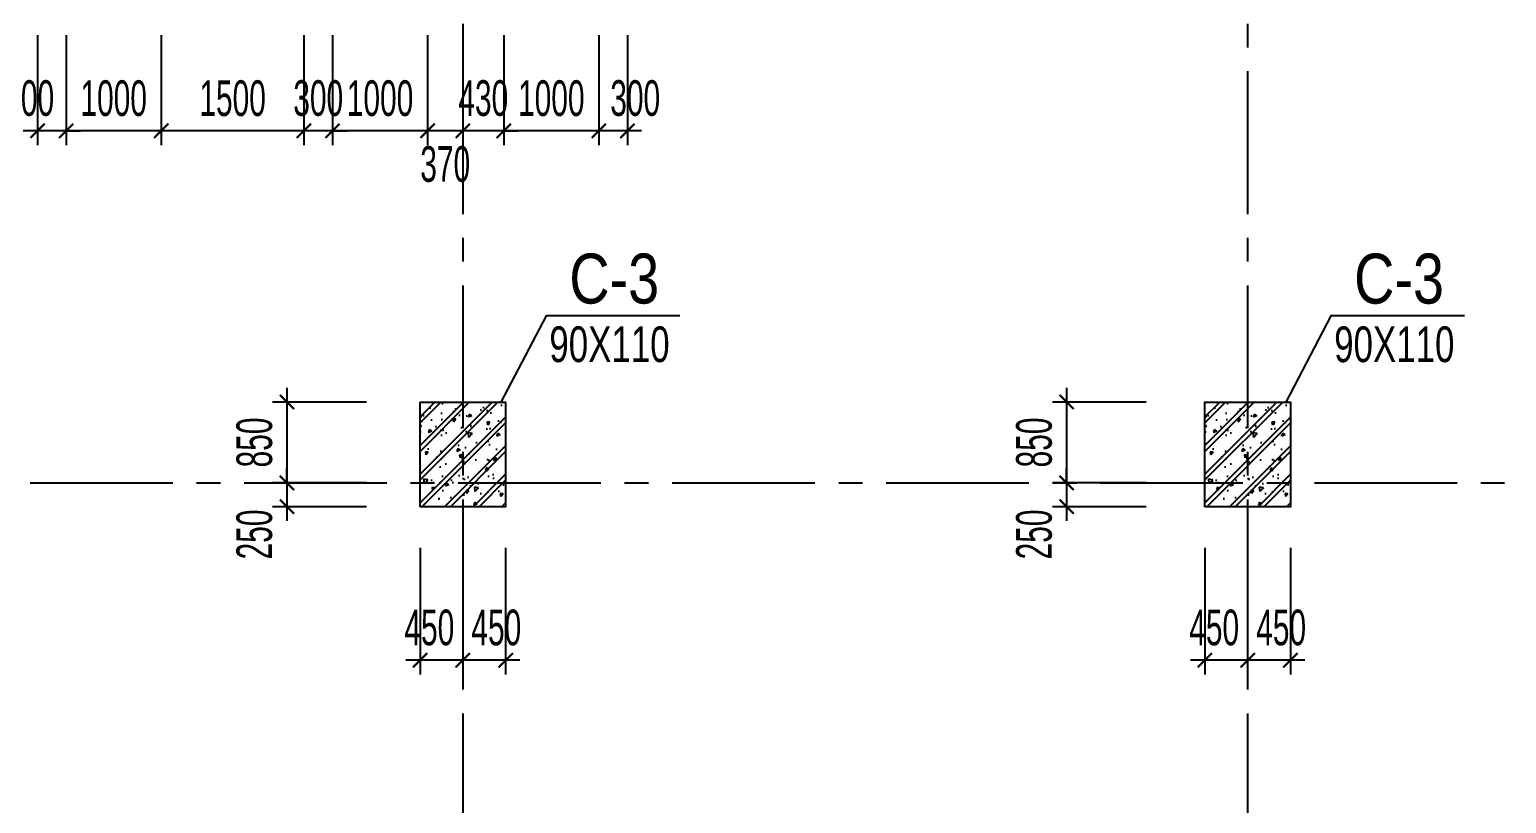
# Model space of a CAD drawing. Extents: x 1719887 to 1865417, y -150890 to 59748.
# Drawn here: x 1806865 to 1822391, y -10629 to -2493 of the extents above; entities that cross this region are included whole.
import ezdxf
from ezdxf.enums import TextEntityAlignment as Align

# ---------------------------------------------------------------- set-up
doc = ezdxf.new("R2010")
doc.units = 0
doc.header["$LTSCALE"] = 1000
doc.header["$MEASUREMENT"] = 0
doc.header["$PDMODE"] = 3
doc.linetypes.add('CENTER2', pattern=[1.125, 0.75, -0.125, 0.125, -0.125])
doc.layers.get('0').update_dxf_attribs({"linetype": 'CONTINUOUS'})
doc.layers.get('Defpoints').update_dxf_attribs({"linetype": 'CONTINUOUS'})
for name, color, linetype in [('CDC.01.AXIS', 160, 'CENTER2'), ('CDC.02.DIM', 1, 'CONTINUOUS'), ('CDC.05.STEEL', 4, 'CONTINUOUS'), ('CDC.06.TEXT', 2, 'CONTINUOUS'), ('CDC.10.HATCH', 9, 'CONTINUOUS'), ('CDC.11.NOTE', 8, 'CONTINUOUS')]:
    doc.layers.add(name, color=color, linetype=linetype)
doc.styles.add('ARIAL', font='arial.ttf', dxfattribs={"width": 0.6})
doc.dimstyles.new('D150', dxfattribs={"dimscale": 150, "dimtxt": 2.5, "dimasz": 1, "dimexe": 1, "dimexo": 0, "dimgap": 1, "dimtad": 1, "dimdec": 0, "dimdsep": 46, "dimtxsty": 'ARIAL', "dimblk": 'ARCHTICK', "dimcen": 1, "dimdle": 1, "dimclrd": 1, "dimclre": 1, "dimclrt": 2, "dimadec": 0, "dimazin": 0, "dimtfac": 0.00072, "dimtdec": 0, "dimtix": 1, "dimtmove": 2, "dimatfit": 3, "dimldrblk": 'ARCHTICK', "dimfxl": 1, "dimtolj": 1, "dimlwd": -1, "dimlwe": -1, "dimarcsym": 0})

# ---------------------------------------------------------------- blocks, each defined once
blk = doc.blocks.new('TH1')
at = {"layer": 'CDC.10.HATCH'}
h = blk.add_hatch(dxfattribs=at)
h.set_pattern_fill('CHAU-01', color=256, scale=50, style=0, pattern_type=2)
h.set_pattern_definition([(230, (3579609.47, -183495.4), (-358.63009, 31.376067), [37.5, -412.5]), (175, (3579609.47, -183495.4), (69.37567, -376.09607), [30, -330]), (280.4514, (3579579.6, -183492.77), (-289.25469, -344.71977), [31.870095, -350.571056]), (226.1842, (3579609.47, -183595.4), (-533.62052, 82.75951), [56.25, -618.75]), (276.6356, (3579565, -183588.5), (-467.33135, -487.05894), [47.80514, -525.8565]), (171.1842, (3579609.47, -183595.4), (-467.33097, -487.0593), [45, -495]), (201, (3579559.47, -183570.4), (-298.453526, 201.309445), [37.5, -412.5]), (146, (3579559.47, -183570.4), (-121.657666, -362.57502), [30, -330]), (251.4514, (3579534.6, -183553.6), (-420.111314, -161.26525), [31.870095, -350.571056]), (217.5, (3579609.47, -183495.39), (-6.079928, -166.446927), [0, -326, 0, -335, 0, -331.25]), (187.5, (3579609.47, -183495.39), (-131.534769, -197.205856), [0, -191, 0, -318.5, 0, -126.25]), (147.5, (3579720.97, -183495.39), (-266.911218, 11.277436), [0, -125, 0, -390, 0, -517.5]), (137.5, (3579770.97, -183495.39), (-291.593085, -50.05249), [0, -162.5, 0, -259, 0, -367.5]), (225, (3579609.47, -183495.39), (150.26019, -150.26019), []), (225, (3579609.47, -183556.64), (150.26019, -150.26019), [])])
h.paths.add_polyline_path([(1814180, -103598), (1814630, -103598), (1814630, -103348), (1814180, -103348)])
h.paths.add_polyline_path([(1814180, -103348), (1814630, -103348), (1814630, -102498), (1814180, -102498)])
h.paths.add_polyline_path([(1813730, -103348), (1814180, -103348), (1814180, -102498), (1813730, -102498)])
h.paths.add_polyline_path([(1813730, -103598), (1814180, -103598), (1814180, -103348), (1813730, -103348)])
h = blk.add_hatch(dxfattribs=at)
h.set_pattern_fill('CHAU-01', color=256, scale=50, style=0, pattern_type=2)
h.set_pattern_definition([(230, (3587859.47, -183495.4), (-358.63009, 31.376067), [37.5, -412.5]), (175, (3587859.47, -183495.4), (69.37567, -376.09607), [30, -330]), (280.4514, (3587829.6, -183492.77), (-289.25469, -344.71977), [31.870095, -350.571056]), (226.1842, (3587859.47, -183595.4), (-533.62052, 82.75951), [56.25, -618.75]), (276.6356, (3587815, -183588.5), (-467.33135, -487.05894), [47.80514, -525.8565]), (171.1842, (3587859.47, -183595.4), (-467.33097, -487.0593), [45, -495]), (201, (3587809.47, -183570.4), (-298.453526, 201.309445), [37.5, -412.5]), (146, (3587809.47, -183570.4), (-121.657666, -362.57502), [30, -330]), (251.4514, (3587784.6, -183553.6), (-420.111314, -161.26525), [31.870095, -350.571056]), (217.5, (3587859.47, -183495.39), (-6.079928, -166.446927), [0, -326, 0, -335, 0, -331.25]), (187.5, (3587859.47, -183495.39), (-131.534769, -197.205856), [0, -191, 0, -318.5, 0, -126.25]), (147.5, (3587970.97, -183495.39), (-266.911218, 11.277436), [0, -125, 0, -390, 0, -517.5]), (137.5, (3588020.97, -183495.39), (-291.593085, -50.05249), [0, -162.5, 0, -259, 0, -367.5]), (225, (3587859.47, -183495.39), (150.26019, -150.26019), []), (225, (3587859.47, -183556.64), (150.26019, -150.26019), [])])
h.paths.add_polyline_path([(1822430, -103598), (1822880, -103598), (1822880, -103348), (1822430, -103348)])
h.paths.add_polyline_path([(1822430, -103348), (1822880, -103348), (1822880, -102498), (1822430, -102498)])
h.paths.add_polyline_path([(1821980, -103348), (1822430, -103348), (1822430, -102498), (1821980, -102498)])
h.paths.add_polyline_path([(1821980, -103598), (1822430, -103598), (1822430, -103348), (1821980, -103348)])
at = {"layer": 'CDC.01.AXIS', "ltscale": 2}
for p, q in [((1814180, -63021), (1814180, -119734)), ((1822430, -63021), (1822430, -119734)), ((1733131, -103348), (1840145, -103348))]:
    blk.add_line(p, q, dxfattribs=at)
at = {"layer": 'CDC.05.STEEL', "ltscale": 2000}
for points in [[(1813730, -103598), (1813730, -102498), (1814630, -102498), (1814630, -103598)], [(1821980, -103598), (1821980, -102498), (1822880, -102498), (1822880, -103598)]]:
    blk.add_lwpolyline(points, close=True, dxfattribs=at)
blk = doc.blocks.new('_ARCHTICK')
at = {"color": 0, "linetype": 'ByBlock', "const_width": 0.15}
blk.add_lwpolyline([(-0.5, -0.5), (0.5, 0.5)], dxfattribs=at)
blk = doc.blocks.new('*D602')
at = {"layer": 'CDC.02.DIM', "color": 1, "transparency": 16777216}
for p, q in [((1819670, -7941), (1819670, -9273)), ((1820120, -7941), (1820120, -9273)), ((1820270, -9123), (1819520, -9123))]:
    blk.add_line(p, q, dxfattribs=at)
at = {"layer": 'Defpoints', "color": 0, "transparency": 16777216}
for p in [(1819670, -7941), (1820120, -7941), (1819670, -9123)]:
    blk.add_point(p, dxfattribs=at)
at = {"layer": 'CDC.02.DIM', "color": 1, "transparency": 16777216, "xscale": 150, "yscale": 150, "zscale": 150, "rotation": 180}
blk.add_blockref('_ARCHTICK', (1819670, -9123), dxfattribs=at)
at = {"layer": 'CDC.02.DIM', "color": 1, "transparency": 16777216, "xscale": 150, "yscale": 150, "zscale": 150}
blk.add_blockref('_ARCHTICK', (1820120, -9123), dxfattribs=at)
at = {"layer": 'CDC.02.DIM', "color": 2, "transparency": 16777216, "insert": (1820022, -8781), "char_height": 375, "attachment_point": 5, "style": 'ARIAL'}
blk.add_mtext('\\A1;450', dxfattribs=at)
blk = doc.blocks.new('*D603')
at = {"layer": 'CDC.02.DIM', "color": 1, "transparency": 16777216}
for p, q in [((1819220, -7941), (1819220, -9273)), ((1819670, -7941), (1819670, -9273)), ((1819820, -9123), (1819070, -9123))]:
    blk.add_line(p, q, dxfattribs=at)
at = {"layer": 'Defpoints', "color": 0, "transparency": 16777216}
for p in [(1819220, -7941), (1819670, -7941), (1819220, -9123)]:
    blk.add_point(p, dxfattribs=at)
at = {"layer": 'CDC.02.DIM', "color": 1, "transparency": 16777216, "xscale": 150, "yscale": 150, "zscale": 150, "rotation": 180}
blk.add_blockref('_ARCHTICK', (1819220, -9123), dxfattribs=at)
at = {"layer": 'CDC.02.DIM', "color": 1, "transparency": 16777216, "xscale": 150, "yscale": 150, "zscale": 150}
blk.add_blockref('_ARCHTICK', (1819670, -9123), dxfattribs=at)
at = {"layer": 'CDC.02.DIM', "color": 2, "transparency": 16777216, "insert": (1819318, -8781), "char_height": 375, "attachment_point": 5, "style": 'ARIAL'}
blk.add_mtext('\\A1;450', dxfattribs=at)
blk = doc.blocks.new('*D604')
at = {"layer": 'CDC.02.DIM', "color": 1, "transparency": 16777216}
for p, q in [((1811420, -7941), (1811420, -9273)), ((1811870, -7941), (1811870, -9273)), ((1812020, -9123), (1811270, -9123))]:
    blk.add_line(p, q, dxfattribs=at)
at = {"layer": 'Defpoints', "color": 0, "transparency": 16777216}
for p in [(1811420, -7941), (1811870, -7941), (1811420, -9123)]:
    blk.add_point(p, dxfattribs=at)
at = {"layer": 'CDC.02.DIM', "color": 1, "transparency": 16777216, "xscale": 150, "yscale": 150, "zscale": 150, "rotation": 180}
blk.add_blockref('_ARCHTICK', (1811420, -9123), dxfattribs=at)
at = {"layer": 'CDC.02.DIM', "color": 1, "transparency": 16777216, "xscale": 150, "yscale": 150, "zscale": 150}
blk.add_blockref('_ARCHTICK', (1811870, -9123), dxfattribs=at)
at = {"layer": 'CDC.02.DIM', "color": 2, "transparency": 16777216, "insert": (1811772, -8781), "char_height": 375, "attachment_point": 5, "style": 'ARIAL'}
blk.add_mtext('\\A1;450', dxfattribs=at)
blk = doc.blocks.new('*D605')
at = {"layer": 'CDC.02.DIM', "color": 1, "transparency": 16777216}
for p, q in [((1810970, -7941), (1810970, -9273)), ((1811420, -7941), (1811420, -9273)), ((1811570, -9123), (1810820, -9123))]:
    blk.add_line(p, q, dxfattribs=at)
at = {"layer": 'Defpoints', "color": 0, "transparency": 16777216}
for p in [(1810970, -7941), (1811420, -7941), (1810970, -9123)]:
    blk.add_point(p, dxfattribs=at)
at = {"layer": 'CDC.02.DIM', "color": 1, "transparency": 16777216, "xscale": 150, "yscale": 150, "zscale": 150, "rotation": 180}
blk.add_blockref('_ARCHTICK', (1810970, -9123), dxfattribs=at)
at = {"layer": 'CDC.02.DIM', "color": 1, "transparency": 16777216, "xscale": 150, "yscale": 150, "zscale": 150}
blk.add_blockref('_ARCHTICK', (1811420, -9123), dxfattribs=at)
at = {"layer": 'CDC.02.DIM', "color": 2, "transparency": 16777216, "insert": (1811068, -8781), "char_height": 375, "attachment_point": 5, "style": 'ARIAL'}
blk.add_mtext('\\A1;450', dxfattribs=at)
blk = doc.blocks.new('*D719')
at = {"layer": 'CDC.02.DIM', "color": 1, "transparency": 16777216}
for p, q in [((1812850, -2551), (1812850, -3708)), ((1813150, -2551), (1813150, -3708)), ((1813300, -3558), (1812700, -3558))]:
    blk.add_line(p, q, dxfattribs=at)
at = {"layer": 'Defpoints', "color": 0, "transparency": 16777216}
for p in [(1812850, -2551), (1813150, -2551), (1812850, -3558)]:
    blk.add_point(p, dxfattribs=at)
at = {"layer": 'CDC.02.DIM', "color": 1, "transparency": 16777216, "xscale": 150, "yscale": 150, "zscale": 150, "rotation": 180}
blk.add_blockref('_ARCHTICK', (1812850, -3558), dxfattribs=at)
at = {"layer": 'CDC.02.DIM', "color": 1, "transparency": 16777216, "xscale": 150, "yscale": 150, "zscale": 150}
blk.add_blockref('_ARCHTICK', (1813150, -3558), dxfattribs=at)
at = {"layer": 'CDC.02.DIM', "color": 2, "transparency": 16777216, "insert": (1813232, -3216), "char_height": 375, "attachment_point": 5, "style": 'ARIAL'}
blk.add_mtext('\\A1;300', dxfattribs=at)
blk = doc.blocks.new('*D720')
at = {"layer": 'CDC.02.DIM', "color": 1, "transparency": 16777216}
for p, q in [((1811850, -2551), (1811850, -3708)), ((1812850, -2551), (1812850, -3708)), ((1813000, -3558), (1811700, -3558))]:
    blk.add_line(p, q, dxfattribs=at)
at = {"layer": 'Defpoints', "color": 0, "transparency": 16777216}
for p in [(1811850, -2551), (1812850, -2551), (1811850, -3558)]:
    blk.add_point(p, dxfattribs=at)
at = {"layer": 'CDC.02.DIM', "color": 1, "transparency": 16777216, "xscale": 150, "yscale": 150, "zscale": 150, "rotation": 180}
blk.add_blockref('_ARCHTICK', (1811850, -3558), dxfattribs=at)
at = {"layer": 'CDC.02.DIM', "color": 1, "transparency": 16777216, "xscale": 150, "yscale": 150, "zscale": 150}
blk.add_blockref('_ARCHTICK', (1812850, -3558), dxfattribs=at)
at = {"layer": 'CDC.02.DIM', "color": 2, "transparency": 16777216, "insert": (1812350, -3217), "char_height": 375, "attachment_point": 5, "style": 'ARIAL'}
blk.add_mtext('\\A1;1000', dxfattribs=at)
blk = doc.blocks.new('*D721')
at = {"layer": 'CDC.02.DIM', "color": 1, "transparency": 16777216}
for p, q in [((1811420, -2551), (1811420, -3708)), ((1811850, -2551), (1811850, -3708)), ((1811420, -3558), (1811270, -3558)), ((1811850, -3558), (1811420, -3558)), ((1811850, -3558), (1812000, -3558))]:
    blk.add_line(p, q, dxfattribs=at)
at = {"layer": 'Defpoints', "color": 0, "transparency": 16777216}
for p in [(1811420, -2551), (1811850, -2551), (1811420, -3558)]:
    blk.add_point(p, dxfattribs=at)
at = {"layer": 'CDC.02.DIM', "color": 1, "transparency": 16777216, "xscale": 150, "yscale": 150, "zscale": 150}
blk.add_blockref('_ARCHTICK', (1811420, -3558), dxfattribs=at)
at = {"layer": 'CDC.02.DIM', "color": 1, "transparency": 16777216, "xscale": 150, "yscale": 150, "zscale": 150, "rotation": 180}
blk.add_blockref('_ARCHTICK', (1811850, -3558), dxfattribs=at)
at = {"layer": 'CDC.02.DIM', "color": 2, "transparency": 16777216, "insert": (1811635, -3216), "char_height": 375, "attachment_point": 5, "style": 'ARIAL'}
blk.add_mtext('\\A1;430', dxfattribs=at)
blk = doc.blocks.new('*D722')
at = {"layer": 'CDC.02.DIM', "color": 1, "transparency": 16777216}
for p, q in [((1811050, -2551), (1811050, -3708)), ((1811420, -2551), (1811420, -3708)), ((1811570, -3558), (1810900, -3558))]:
    blk.add_line(p, q, dxfattribs=at)
at = {"layer": 'Defpoints', "color": 0, "transparency": 16777216}
for p in [(1811050, -2551), (1811420, -2551), (1811050, -3558)]:
    blk.add_point(p, dxfattribs=at)
at = {"layer": 'CDC.02.DIM', "color": 1, "transparency": 16777216, "xscale": 150, "yscale": 150, "zscale": 150, "rotation": 180}
blk.add_blockref('_ARCHTICK', (1811050, -3558), dxfattribs=at)
at = {"layer": 'CDC.02.DIM', "color": 1, "transparency": 16777216, "xscale": 150, "yscale": 150, "zscale": 150}
blk.add_blockref('_ARCHTICK', (1811420, -3558), dxfattribs=at)
at = {"layer": 'CDC.02.DIM', "color": 2, "transparency": 16777216, "insert": (1811235, -3909), "char_height": 375, "attachment_point": 5, "style": 'ARIAL'}
blk.add_mtext('\\A1;370', dxfattribs=at)
blk = doc.blocks.new('*D723')
at = {"layer": 'CDC.02.DIM', "color": 1, "transparency": 16777216}
for p, q in [((1810050, -2551), (1810050, -3708)), ((1811050, -2551), (1811050, -3708)), ((1811200, -3558), (1809900, -3558))]:
    blk.add_line(p, q, dxfattribs=at)
at = {"layer": 'Defpoints', "color": 0, "transparency": 16777216}
for p in [(1810050, -2551), (1811050, -2551), (1810050, -3558)]:
    blk.add_point(p, dxfattribs=at)
at = {"layer": 'CDC.02.DIM', "color": 1, "transparency": 16777216, "xscale": 150, "yscale": 150, "zscale": 150, "rotation": 180}
blk.add_blockref('_ARCHTICK', (1810050, -3558), dxfattribs=at)
at = {"layer": 'CDC.02.DIM', "color": 1, "transparency": 16777216, "xscale": 150, "yscale": 150, "zscale": 150}
blk.add_blockref('_ARCHTICK', (1811050, -3558), dxfattribs=at)
at = {"layer": 'CDC.02.DIM', "color": 2, "transparency": 16777216, "insert": (1810550, -3217), "char_height": 375, "attachment_point": 5, "style": 'ARIAL'}
blk.add_mtext('\\A1;1000', dxfattribs=at)
blk = doc.blocks.new('*D724')
at = {"layer": 'CDC.02.DIM', "color": 1, "transparency": 16777216}
for p, q in [((1809750, -2551), (1809750, -3708)), ((1810050, -2551), (1810050, -3708)), ((1809750, -3558), (1809600, -3558)), ((1810050, -3558), (1809750, -3558)), ((1810050, -3558), (1810200, -3558))]:
    blk.add_line(p, q, dxfattribs=at)
at = {"layer": 'Defpoints', "color": 0, "transparency": 16777216}
for p in [(1809750, -2551), (1810050, -2551), (1809750, -3558)]:
    blk.add_point(p, dxfattribs=at)
at = {"layer": 'CDC.02.DIM', "color": 1, "transparency": 16777216, "xscale": 150, "yscale": 150, "zscale": 150}
blk.add_blockref('_ARCHTICK', (1809750, -3558), dxfattribs=at)
at = {"layer": 'CDC.02.DIM', "color": 1, "transparency": 16777216, "xscale": 150, "yscale": 150, "zscale": 150, "rotation": 180}
blk.add_blockref('_ARCHTICK', (1810050, -3558), dxfattribs=at)
at = {"layer": 'CDC.02.DIM', "color": 2, "transparency": 16777216, "insert": (1809900, -3216), "char_height": 375, "attachment_point": 5, "style": 'ARIAL'}
blk.add_mtext('\\A1;300', dxfattribs=at)
blk = doc.blocks.new('*D725')
at = {"layer": 'CDC.02.DIM', "color": 1, "transparency": 16777216}
for p, q in [((1808250, -2551), (1808250, -3708)), ((1809750, -2551), (1809750, -3708)), ((1809900, -3558), (1808100, -3558))]:
    blk.add_line(p, q, dxfattribs=at)
at = {"layer": 'Defpoints', "color": 0, "transparency": 16777216}
for p in [(1808250, -2551), (1809750, -2551), (1808250, -3558)]:
    blk.add_point(p, dxfattribs=at)
at = {"layer": 'CDC.02.DIM', "color": 1, "transparency": 16777216, "xscale": 150, "yscale": 150, "zscale": 150, "rotation": 180}
blk.add_blockref('_ARCHTICK', (1808250, -3558), dxfattribs=at)
at = {"layer": 'CDC.02.DIM', "color": 1, "transparency": 16777216, "xscale": 150, "yscale": 150, "zscale": 150}
blk.add_blockref('_ARCHTICK', (1809750, -3558), dxfattribs=at)
at = {"layer": 'CDC.02.DIM', "color": 2, "transparency": 16777216, "insert": (1809000, -3217), "char_height": 375, "attachment_point": 5, "style": 'ARIAL'}
blk.add_mtext('\\A1;1500', dxfattribs=at)
blk = doc.blocks.new('*D726')
at = {"layer": 'CDC.02.DIM', "color": 1, "transparency": 16777216}
for p, q in [((1807250, -2551), (1807250, -3708)), ((1808250, -2551), (1808250, -3708)), ((1808400, -3558), (1807100, -3558))]:
    blk.add_line(p, q, dxfattribs=at)
at = {"layer": 'Defpoints', "color": 0, "transparency": 16777216}
for p in [(1807250, -2551), (1808250, -2551), (1807250, -3558)]:
    blk.add_point(p, dxfattribs=at)
at = {"layer": 'CDC.02.DIM', "color": 1, "transparency": 16777216, "xscale": 150, "yscale": 150, "zscale": 150, "rotation": 180}
blk.add_blockref('_ARCHTICK', (1807250, -3558), dxfattribs=at)
at = {"layer": 'CDC.02.DIM', "color": 1, "transparency": 16777216, "xscale": 150, "yscale": 150, "zscale": 150}
blk.add_blockref('_ARCHTICK', (1808250, -3558), dxfattribs=at)
at = {"layer": 'CDC.02.DIM', "color": 2, "transparency": 16777216, "insert": (1807750, -3217), "char_height": 375, "attachment_point": 5, "style": 'ARIAL'}
blk.add_mtext('\\A1;1000', dxfattribs=at)
blk = doc.blocks.new('*D727')
at = {"layer": 'CDC.02.DIM', "color": 1, "transparency": 16777216}
for p, q in [((1806950, -2551), (1806950, -3708)), ((1807250, -2551), (1807250, -3708)), ((1806950, -3558), (1806800, -3558)), ((1807250, -3558), (1806950, -3558)), ((1807250, -3558), (1807400, -3558))]:
    blk.add_line(p, q, dxfattribs=at)
at = {"layer": 'Defpoints', "color": 0, "transparency": 16777216}
for p in [(1806950, -2551), (1807250, -2551), (1806950, -3558)]:
    blk.add_point(p, dxfattribs=at)
at = {"layer": 'CDC.02.DIM', "color": 1, "transparency": 16777216, "xscale": 150, "yscale": 150, "zscale": 150}
blk.add_blockref('_ARCHTICK', (1806950, -3558), dxfattribs=at)
at = {"layer": 'CDC.02.DIM', "color": 1, "transparency": 16777216, "xscale": 150, "yscale": 150, "zscale": 150, "rotation": 180}
blk.add_blockref('_ARCHTICK', (1807250, -3558), dxfattribs=at)
at = {"layer": 'CDC.02.DIM', "color": 2, "transparency": 16777216, "insert": (1806862, -3216), "char_height": 375, "attachment_point": 5, "style": 'ARIAL'}
blk.add_mtext('\\A1;300', dxfattribs=at)
blk = doc.blocks.new('*D757')
at = {"layer": 'CDC.02.DIM', "color": 1, "transparency": 16777216}
for p, q in [((1817767, -6259), (1817767, -7409)), ((1818602, -6409), (1817617, -6409)), ((1818602, -7259), (1817617, -7259))]:
    blk.add_line(p, q, dxfattribs=at)
at = {"layer": 'Defpoints', "color": 0, "transparency": 16777216}
for p in [(1818602, -6409), (1817767, -7259), (1818602, -7259)]:
    blk.add_point(p, dxfattribs=at)
at = {"layer": 'CDC.02.DIM', "color": 1, "transparency": 16777216, "xscale": 150, "yscale": 150, "zscale": 150}
for p, rotation in [((1817767, -6409), 90), ((1817767, -7259), 270)]:
    blk.add_blockref('_ARCHTICK', p, dxfattribs=dict(at, rotation=rotation))
at = {"layer": 'CDC.02.DIM', "color": 2, "transparency": 16777216, "insert": (1817426, -6834), "char_height": 375, "attachment_point": 5, "rotation": 90, "style": 'ARIAL'}
blk.add_mtext('\\A1;850', dxfattribs=at)
blk = doc.blocks.new('*D758')
at = {"layer": 'CDC.02.DIM', "color": 1, "transparency": 16777216}
for p, q in [((1817767, -7259), (1817767, -7109)), ((1818602, -7259), (1817617, -7259)), ((1817767, -7259), (1817767, -7509)), ((1818602, -7509), (1817617, -7509)), ((1817767, -7509), (1817767, -7659))]:
    blk.add_line(p, q, dxfattribs=at)
at = {"layer": 'Defpoints', "color": 0, "transparency": 16777216}
for p in [(1818602, -7259), (1817767, -7509), (1818602, -7509)]:
    blk.add_point(p, dxfattribs=at)
at = {"layer": 'CDC.02.DIM', "color": 1, "transparency": 16777216, "xscale": 150, "yscale": 150, "zscale": 150}
for p, rotation in [((1817767, -7259), 270), ((1817767, -7509), 90)]:
    blk.add_blockref('_ARCHTICK', p, dxfattribs=dict(at, rotation=rotation))
at = {"layer": 'CDC.02.DIM', "color": 2, "transparency": 16777216, "insert": (1817426, -7801), "char_height": 375, "attachment_point": 5, "rotation": 90, "style": 'ARIAL'}
blk.add_mtext('\\A1;250', dxfattribs=at)
blk = doc.blocks.new('*D800')
at = {"layer": 'CDC.02.DIM', "color": 1, "transparency": 16777216}
for p, q in [((1809571, -6259), (1809571, -7409)), ((1810406, -6409), (1809421, -6409)), ((1810406, -7259), (1809421, -7259))]:
    blk.add_line(p, q, dxfattribs=at)
at = {"layer": 'Defpoints', "color": 0, "transparency": 16777216}
for p in [(1810406, -6409), (1809571, -7259), (1810406, -7259)]:
    blk.add_point(p, dxfattribs=at)
at = {"layer": 'CDC.02.DIM', "color": 1, "transparency": 16777216, "xscale": 150, "yscale": 150, "zscale": 150}
for p, rotation in [((1809571, -6409), 90), ((1809571, -7259), 270)]:
    blk.add_blockref('_ARCHTICK', p, dxfattribs=dict(at, rotation=rotation))
at = {"layer": 'CDC.02.DIM', "color": 2, "transparency": 16777216, "insert": (1809230, -6834), "char_height": 375, "attachment_point": 5, "rotation": 90, "style": 'ARIAL'}
blk.add_mtext('\\A1;850', dxfattribs=at)
blk = doc.blocks.new('*D801')
at = {"layer": 'CDC.02.DIM', "color": 1, "transparency": 16777216}
for p, q in [((1809571, -7259), (1809571, -7109)), ((1810406, -7259), (1809421, -7259)), ((1809571, -7259), (1809571, -7509)), ((1810406, -7509), (1809421, -7509)), ((1809571, -7509), (1809571, -7659))]:
    blk.add_line(p, q, dxfattribs=at)
at = {"layer": 'Defpoints', "color": 0, "transparency": 16777216}
for p in [(1810406, -7259), (1809571, -7509), (1810406, -7509)]:
    blk.add_point(p, dxfattribs=at)
at = {"layer": 'CDC.02.DIM', "color": 1, "transparency": 16777216, "xscale": 150, "yscale": 150, "zscale": 150}
for p, rotation in [((1809571, -7259), 270), ((1809571, -7509), 90)]:
    blk.add_blockref('_ARCHTICK', p, dxfattribs=dict(at, rotation=rotation))
at = {"layer": 'CDC.02.DIM', "color": 2, "transparency": 16777216, "insert": (1809230, -7801), "char_height": 375, "attachment_point": 5, "rotation": 90, "style": 'ARIAL'}
blk.add_mtext('\\A1;250', dxfattribs=at)

msp = doc.modelspace()

# ---------------------------------------------------------------- linework, layer by layer
at = {"layer": 'CDC.11.NOTE'}
for points in [[(1813700.6, -5501.2), (1812295.9, -5501.2), (1811819.9, -6408.7)], [(1821950.6, -5501.7), (1820545.8, -5501.7), (1820069.9, -6409.2)]]:
    msp.add_lwpolyline(points, dxfattribs=at)

# ---------------------------------------------------------------- block references
at = {"layer": 'CDC.10.HATCH'}
msp.add_blockref('TH1', (-2759.9, 96088.6), dxfattribs=at)

# ---------------------------------------------------------------- texts
at = {"layer": 'CDC.06.TEXT', "style": 'ARIAL'}
for s, height, width, p in [('C-3', 525, 0.8, (1813011.7, -5111)), ('C-3', 525, 0.8, (1821261.6, -5111.5)), ('90X110', 375, 0.7, (1812961.7, -5801.2)), ('90X110', 375, 0.7, (1821211.7, -5801.7))]:
    msp.add_text(s, height=height, dxfattribs=dict(at, width=width)).set_placement(p, align=Align.MIDDLE_CENTER)

# ---------------------------------------------------------------- dimensions: what is measured, and where the dimension line sits
at = {"layer": 'CDC.02.DIM'}
for base, p1, p2, angle, picture, middle in [((1806949.9, -3558.1), (1807249.9, -2551.2), (1806949.9, -2551.2), 180, '*D727', (1806861.8, -3216.5)), ((1811049.9, -3558.1), (1811419.9, -2551.2), (1811049.9, -2551.2), 180, '*D722', (1811235.4, -3908.9)), ((1812849.9, -3558.1), (1813149.9, -2551.2), (1812849.9, -2551.2), 180, '*D719', (1813231.8, -3216.5)), ((1809571.3, -7509.2), (1810406, -7259.1), (1810406, -7509.2), 90, '*D801', (1809229.8, -7800.8)), ((1817767.5, -7509.2), (1818602.2, -7259.1), (1818602.2, -7509.2), 90, '*D758', (1817426, -7800.8)), ((1810969.9, -9122.8), (1811419.9, -7941.2), (1810969.9, -7941.2), 180, '*D605', (1811067.7, -8781.4)), ((1811419.9, -9122.8), (1811869.9, -7941.2), (1811419.9, -7941.2), 180, '*D604', (1811772, -8781.4)), ((1819219.9, -9122.8), (1819669.9, -7941.2), (1819219.9, -7941.2), 180, '*D603', (1819317.7, -8781.4)), ((1819669.9, -9122.8), (1820119.9, -7941.2), (1819669.9, -7941.2), 180, '*D602', (1820022, -8781.4))]:
    dim = msp.add_linear_dim(base=base, p1=p1, p2=p2, angle=angle, dimstyle='D150', dxfattribs=at)
    dim.commit()
    dim.dimension.update_dxf_attribs({"geometry": picture, "text_midpoint": middle, "dimtype": 160})
for base, p1, p2, angle, picture, middle in [((1807249.9, -3558.1), (1808249.9, -2551.2), (1807249.9, -2551.2), 180, '*D726', (1807749.9, -3216.6)), ((1808249.9, -3558.1), (1809749.9, -2551.2), (1808249.9, -2551.2), 180, '*D725', (1808999.9, -3216.6)), ((1809749.9, -3558.1), (1810049.9, -2551.2), (1809749.9, -2551.2), 180, '*D724', (1809899.9, -3216.5)), ((1810049.9, -3558.1), (1811049.9, -2551.2), (1810049.9, -2551.2), 180, '*D723', (1810549.9, -3216.6)), ((1811419.9, -3558.1), (1811849.8, -2551.2), (1811419.9, -2551.2), 180, '*D721', (1811634.8, -3216.5)), ((1811849.8, -3558.1), (1812849.9, -2551.2), (1811849.8, -2551.2), 180, '*D720', (1812349.8, -3216.6)), ((1809571.3, -7259.1), (1810406, -6409.2), (1810406, -7259.1), 90, '*D800', (1809229.8, -6834.1)), ((1817767.5, -7259.1), (1818602.2, -6409.2), (1818602.2, -7259.1), 90, '*D757', (1817426, -6834.1))]:
    dim = msp.add_linear_dim(base=base, p1=p1, p2=p2, angle=angle, dimstyle='D150', dxfattribs=at)
    dim.commit()
    dim.dimension.update_dxf_attribs({"geometry": picture, "text_midpoint": middle})

doc.saveas('drawing.dxf')
